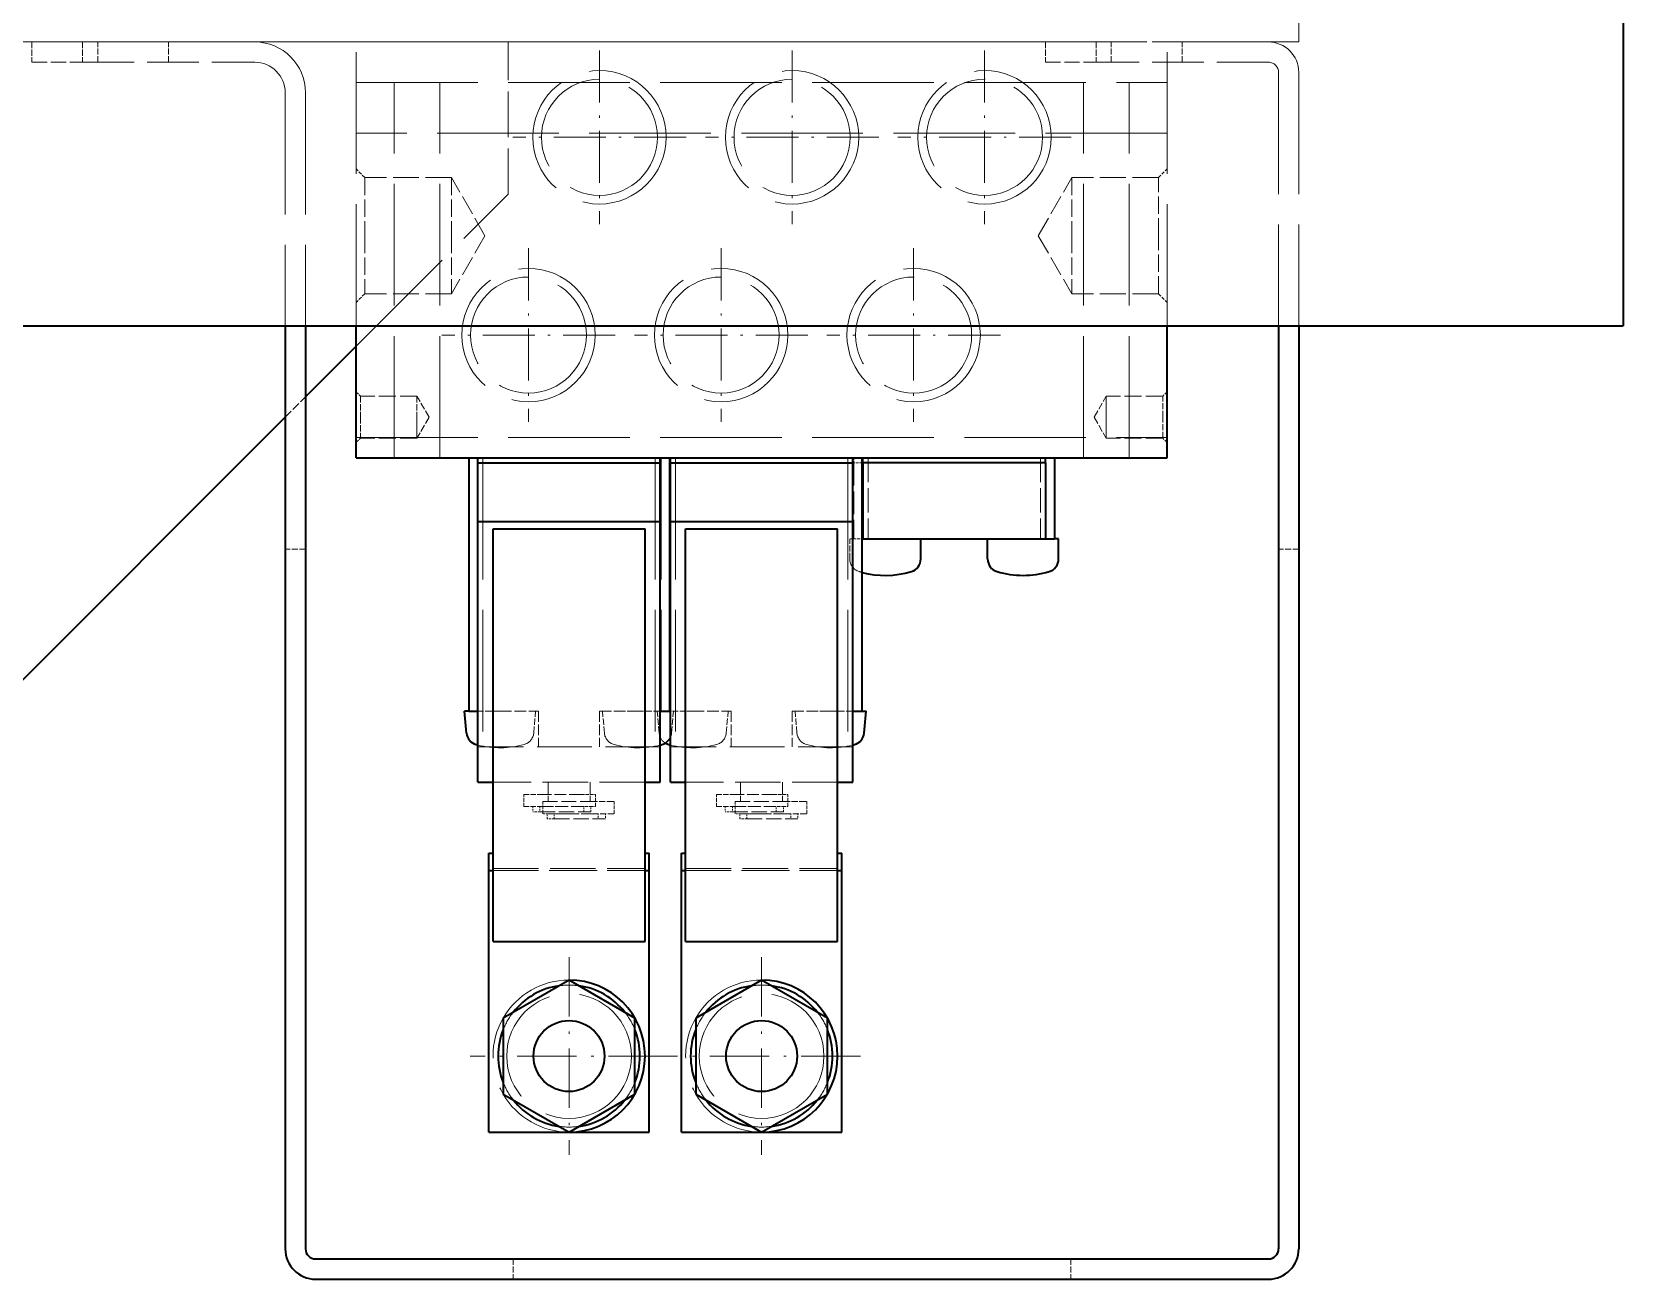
# Model space of a CAD drawing. Extents: x 0 to 18500, y -51 to 3802.
# Drawn here: x 3311.3 to 3468.3, y 2401.5 to 2524.5 of the extents above; entities that cross this region are included whole.
import ezdxf

# ---------------------------------------------------------------- set-up
doc = ezdxf.new("R2010")
doc.units = 0
doc.header["$MEASUREMENT"] = 0
for name, pattern in [('CENTER-HOKUTO', [23, 20, -1, 1, -1]), ('DASHDOT', [18.5, 12, -3, 0.5, -3]), ('DASHED', [15, 12, -3]), ('HIDDEN-HOKUTO', [3.8, 2.5, -1.3])]:
    doc.linetypes.add(name, pattern=pattern)
doc.layers.get('0').update_dxf_attribs({"linetype": 'CONTINUOUS'})
doc.layers.add('AM_7', color=2, linetype='CENTER-HOKUTO')
doc.layers.add('AM_HID', color=1, linetype='HIDDEN-HOKUTO')

msp = doc.modelspace()

# ---------------------------------------------------------------- linework, layer by layer
at = {"color": 7, "lineweight": 35}
for p, q in [((3468.3324, 3245.48984), (3468.33216, 2495.4899)), ((3198.33216, 2495.4899), (3468.33216, 2495.4899)), ((3336.3324, 2495.4899), (3336.33216, 2404.48996)), ((3338.3324, 2495.4899), (3338.33216, 2404.48996)), ((3434.3324, 2495.48984), (3434.33216, 2404.4899)), ((3436.3324, 2495.48984), (3436.33216, 2404.4899)), ((3253.33264, 2403.49014), (3336.33216, 2486.48965)), ((3343.3324, 2482.48996), (3423.3324, 2482.48996)), ((3354.4325, 2482.49002), (3354.4325, 2457.49002)), ((3374.23255, 2482.49002), (3374.23255, 2457.49002)), ((3393.23255, 2482.48996), (3393.23255, 2457.48996)), ((3355.3324, 2450.48996), (3355.3324, 2476.18997)), ((3373.3324, 2450.48996), (3373.3324, 2476.18997)), ((3374.3324, 2450.48996), (3374.3324, 2476.18997)), ((3392.3324, 2450.48996), (3392.3324, 2476.18997)), ((3356.83216, 2434.78995), (3356.83216, 2475.4899)), ((3371.83216, 2434.78995), (3371.83216, 2475.4899)), ((3375.83216, 2434.78995), (3375.83216, 2475.4899)), ((3390.83216, 2434.78995), (3390.83216, 2475.4899)), ((3356.43225, 2415.98996), (3356.43225, 2441.78995)), ((3372.2323, 2415.98996), (3372.2323, 2441.78995)), ((3375.43225, 2415.98996), (3375.43225, 2441.78995)), ((3391.2323, 2415.98996), (3391.2323, 2441.78995)), ((3339.33216, 2403.48996), (3433.33216, 2403.4899)), ((3339.33216, 2401.48996), (3433.33216, 2401.4899))]:
    msp.add_line(p, q, dxfattribs=at)
at = {"color": 7, "lineweight": 35, "ltscale": 0.324997}
for p, q in [((3343.3324, 2482.48996), (3343.3324, 2495.48984)), ((3423.3324, 2482.48996), (3423.3324, 2495.48984))]:
    msp.add_line(p, q, dxfattribs=at)
at = {"color": 7, "lineweight": 35, "ltscale": 0.176783}
msp.add_line((3338.33216, 2488.48965), (3343.3324, 2493.48978), dxfattribs=at)
at = {"color": 7, "lineweight": 35, "ltscale": 0.0125}
for p, q in [((3355.3324, 2481.98996), (3355.3324, 2482.48996)), ((3373.3324, 2481.98996), (3373.3324, 2482.48996)), ((3374.3324, 2481.98996), (3374.3324, 2482.48996)), ((3392.3324, 2481.98996), (3392.3324, 2482.48996)), ((3393.3324, 2481.98996), (3393.3324, 2482.48996)), ((3411.3324, 2481.98996), (3411.3324, 2482.48996))]:
    msp.add_line(p, q, dxfattribs=at)
at = {"color": 7, "lineweight": 35, "ltscale": 0.2}
msp.add_line((3412.23255, 2482.48996), (3412.23255, 2474.48996), dxfattribs=at)
at = {"color": 7, "lineweight": 35, "ltscale": 0.145}
for p, q in [((3355.3324, 2476.18997), (3355.3324, 2481.98996)), ((3373.3324, 2476.18997), (3373.3324, 2481.98996)), ((3374.3324, 2476.18997), (3374.3324, 2481.98996)), ((3392.3324, 2476.18997), (3392.3324, 2481.98996))]:
    msp.add_line(p, q, dxfattribs=at)
at = {"color": 7, "lineweight": 35, "ltscale": 0.45}
for p, q in [((3355.3324, 2481.98996), (3373.3324, 2481.98996)), ((3374.3324, 2481.98996), (3392.3324, 2481.98996)), ((3411.3324, 2481.98996), (3393.3324, 2481.98996)), ((3355.3324, 2476.18997), (3373.3324, 2476.18997)), ((3374.3324, 2476.18997), (3392.3324, 2476.18997)), ((3393.3324, 2474.48996), (3411.3324, 2474.48996))]:
    msp.add_line(p, q, dxfattribs=at)
at = {"color": 7, "lineweight": 35, "ltscale": 0.002502}
for p, q in [((3393.33264, 2481.99002), (3393.23255, 2481.99002)), ((3393.23255, 2474.49002), (3393.33264, 2474.49002))]:
    msp.add_line(p, q, dxfattribs=at)
at = {"color": 7, "lineweight": 35, "ltscale": 0.1875}
for p, q in [((3393.3324, 2481.98996), (3393.3324, 2474.48996)), ((3411.3324, 2481.98996), (3411.3324, 2474.48996)), ((3357.83704, 2427.2399), (3357.83704, 2419.7399)), ((3370.82752, 2419.7399), (3370.82752, 2427.2399)), ((3376.83704, 2427.2399), (3376.83704, 2419.7399)), ((3389.82752, 2419.7399), (3389.82752, 2427.2399))]:
    msp.add_line(p, q, dxfattribs=at)
at = {"color": 7, "lineweight": 35, "ltscale": 0.375}
for p, q in [((3356.83216, 2475.4899), (3371.83216, 2475.4899)), ((3375.83216, 2475.4899), (3390.83216, 2475.4899)), ((3356.83216, 2434.78995), (3371.83216, 2434.78995)), ((3375.83216, 2434.78995), (3390.83216, 2434.78995))]:
    msp.add_line(p, q, dxfattribs=at)
at = {"color": 7, "lineweight": 35, "ltscale": 0.049475}
for p, q in [((3399.0326, 2472.51102), (3399.0326, 2474.49002)), ((3405.63245, 2472.51096), (3405.63245, 2474.48996)), ((3412.63245, 2472.51096), (3412.63245, 2474.48996))]:
    msp.add_line(p, q, dxfattribs=at)
at = {"color": 7, "lineweight": 35, "ltscale": 0.022504}
for p, q in [((3411.3324, 2474.48996), (3412.23255, 2474.48996)), ((3354.4325, 2457.49002), (3355.33264, 2457.49002)), ((3373.3324, 2457.49002), (3374.23255, 2457.49002)), ((3392.3324, 2457.48996), (3393.23255, 2457.48996))]:
    msp.add_line(p, q, dxfattribs=at)
at = {"color": 7, "lineweight": 35, "ltscale": 0.009998}
for p, q in [((3412.63245, 2474.48996), (3412.23255, 2474.48996)), ((3354.4325, 2457.49002), (3354.0326, 2457.49002)), ((3393.23255, 2457.49002), (3393.63245, 2457.49002)), ((3371.8324, 2443.48996), (3372.2323, 2443.48996)), ((3390.8324, 2443.48996), (3391.2323, 2443.48996)), ((3356.43225, 2441.78995), (3356.83216, 2441.78995)), ((3375.43225, 2441.78995), (3375.83216, 2441.78995))]:
    msp.add_line(p, q, dxfattribs=at)
at = {"color": 7, "lineweight": 35, "ltscale": 0.053812}
msp.add_line((3354.2201, 2455.34573), (3354.0326, 2457.49002), dxfattribs=at)
at = {"color": 7, "lineweight": 35, "ltscale": 0.00249}
msp.add_line((3374.23255, 2457.49002), (3374.33216, 2457.49002), dxfattribs=at)
at = {"color": 7, "lineweight": 35, "ltscale": 0.053813}
msp.add_line((3393.44495, 2455.34567), (3393.63245, 2457.49002), dxfattribs=at)
at = {"color": 7, "lineweight": 35, "ltscale": 0.0375}
for p, q in [((3355.3324, 2450.48996), (3356.8324, 2450.48996)), ((3371.8324, 2450.48996), (3373.3324, 2450.48996)), ((3374.3324, 2450.48996), (3375.8324, 2450.48996)), ((3390.8324, 2450.48996), (3392.3324, 2450.48996))]:
    msp.add_line(p, q, dxfattribs=at)
at = {"color": 7, "lineweight": 35, "ltscale": 0.010004}
for p, q in [((3356.43225, 2443.48996), (3356.8324, 2443.48996)), ((3375.43225, 2443.48996), (3375.8324, 2443.48996)), ((3371.83216, 2441.78995), (3372.2323, 2441.78995)), ((3390.83216, 2441.78995), (3391.2323, 2441.78995))]:
    msp.add_line(p, q, dxfattribs=at)
at = {"color": 7, "lineweight": 35, "ltscale": 0.0425}
for p, q in [((3356.43225, 2441.78995), (3356.43225, 2443.48996)), ((3372.2323, 2441.78995), (3372.2323, 2443.48996)), ((3375.43225, 2441.78995), (3375.43225, 2443.48996)), ((3391.2323, 2441.78995), (3391.2323, 2443.48996))]:
    msp.add_line(p, q, dxfattribs=at)
at = {"color": 7, "lineweight": 35, "ltscale": 0.187498}
for p, q in [((3364.33216, 2430.9899), (3357.83704, 2427.2399)), ((3383.33216, 2430.9899), (3376.83704, 2427.2399)), ((3357.83704, 2419.7399), (3364.33216, 2415.9899)), ((3376.83704, 2419.7399), (3383.33216, 2415.9899))]:
    msp.add_line(p, q, dxfattribs=at)
at = {"color": 7, "lineweight": 35, "ltscale": 0.187504}
for p, q in [((3370.82752, 2427.2399), (3364.33216, 2430.9899)), ((3389.82752, 2427.2399), (3383.33216, 2430.9899)), ((3364.33216, 2415.9899), (3370.82752, 2419.7399)), ((3383.33216, 2415.9899), (3389.82752, 2419.7399))]:
    msp.add_line(p, q, dxfattribs=at)
at = {"color": 7, "lineweight": 35, "ltscale": 0.197034}
for p, q in [((3356.43225, 2415.98996), (3364.3136, 2415.98996)), ((3364.35096, 2415.98996), (3372.2323, 2415.98996)), ((3375.43225, 2415.98996), (3383.3136, 2415.98996)), ((3383.35096, 2415.98996), (3391.2323, 2415.98996))]:
    msp.add_line(p, q, dxfattribs=at)
at = {"color": 7, "lineweight": 35}
for centre in [(3364.33216, 2423.4899), (3383.33216, 2423.4899)]:
    msp.add_circle(centre, 3.5, dxfattribs=at)
for centre, radius, start, end in [((3395.5326, 2479.89005), 9, 255.192523, 286.6015373), ((3397.73255, 2472.51102), 1.3, 286.6015373, 359.9999905), ((3406.9325, 2472.51096), 1.3, 179.9999913, 253.3984372), ((3409.13245, 2479.88998), 9, 253.3984372, 286.6015373), ((3411.3324, 2472.51096), 1.3, 286.6015373, 359.9999905), ((3355.51526, 2455.45901), 1.3, 184.999994, 254.8116717), ((3357.5326, 2462.89005), 9, 254.8116717, 255.8495872), ((3371.13245, 2462.88998), 9, 284.1484953, 285.1883028), ((3373.14978, 2455.45895), 1.3, 285.1883028, 335.4610035), ((3374.51526, 2455.45901), 1.3, 238.3233765, 254.8116717), ((3376.5326, 2462.89005), 9, 254.8116717, 255.8495872), ((3390.13245, 2462.88998), 9, 284.1484953, 285.1883028), ((3392.14978, 2455.45895), 1.3, 285.1883028, 354.9999903), ((3364.33216, 2423.4899), 7, 98.1073756, 141.8926038), ((3364.33216, 2423.4899), 7.5, 269.9999907, 89.9999888), ((3364.33216, 2423.4899), 7, 38.1069334, 81.8930461), ((3383.33216, 2423.4899), 7, 98.1073756, 141.8926038), ((3383.33216, 2423.4899), 7.5, 269.9999907, 89.9999888), ((3383.33216, 2423.4899), 7, 38.1069436, 81.8930802), ((3364.33216, 2423.4899), 7, 158.107828, 201.8921583), ((3364.33216, 2423.4899), 7, 338.1069385, 21.893041), ((3383.33216, 2423.4899), 7, 158.107828, 201.8921583), ((3383.33216, 2423.4899), 7, 338.1069061, 21.8930393), ((3364.33216, 2423.4899), 7, 218.1078334, 261.8921531), ((3364.33216, 2423.4899), 7, 278.1073842, 321.8925954), ((3383.33216, 2423.4899), 7, 218.1078334, 261.8921531), ((3383.33216, 2423.4899), 7, 278.1073432, 321.8925578), ((3339.33216, 2404.48996), 3, 179.9999913, 269.9999907), ((3339.33216, 2404.48996), 1, 179.9999913, 269.9999907), ((3433.33216, 2404.4899), 1, 269.9999907, 359.9999905), ((3433.33216, 2404.4899), 3, 269.9999907, 359.9999905)]:
    msp.add_arc(centre, radius, start, end, dxfattribs=at)
at = {"layer": 'AM_7', "color": 2, "linetype": 'DASHDOT', "lineweight": 13, "ltscale": 0.427603}
for p, q in [((3367.33264, 2522.64212), (3367.33264, 2505.53799)), ((3386.33264, 2522.64212), (3386.33264, 2505.53799)), ((3405.33264, 2522.64212), (3405.33264, 2505.53799)), ((3360.33264, 2503.14212), (3360.33264, 2486.03799)), ((3379.33264, 2503.14212), (3379.33264, 2486.03799)), ((3398.33264, 2503.14212), (3398.33264, 2486.03799))]:
    msp.add_line(p, q, dxfattribs=at)
at = {"layer": 'AM_7', "color": 2, "linetype": 'DASHDOT', "lineweight": 13, "ltscale": 0.4276}
for p, q in [((3375.88465, 2514.09006), (3358.78064, 2514.09006)), ((3394.88465, 2514.09006), (3377.78064, 2514.09006)), ((3413.88465, 2514.09006), (3396.78064, 2514.09006)), ((3368.88465, 2494.59006), (3351.78064, 2494.59006)), ((3387.88465, 2494.59006), (3370.78064, 2494.59006)), ((3406.88465, 2494.59006), (3389.78064, 2494.59006))]:
    msp.add_line(p, q, dxfattribs=at)
at = {"layer": 'AM_7', "color": 2, "linetype": 'DASHDOT', "lineweight": 13, "ltscale": 0.4875}
for p, q in [((3364.33216, 2433.2399), (3364.33216, 2413.7399)), ((3383.33216, 2433.2399), (3383.33216, 2413.7399)), ((3374.08216, 2423.4899), (3354.58216, 2423.4899)), ((3393.08216, 2423.4899), (3373.58216, 2423.4899))]:
    msp.add_line(p, q, dxfattribs=at)
at = {"layer": 'AM_HID', "color": 1, "linetype": 'DASHED', "lineweight": 13, "ltscale": 0.3}
msp.add_line((3436.3324, 2523.4899), (3436.3324, 2535.4899), dxfattribs=at)
at = {"layer": 'AM_HID', "color": 1, "linetype": 'DASHED', "lineweight": 13}
for p, q in [((3436.3324, 2523.4899), (3238.3324, 2523.48996)), ((3343.3324, 2495.48984), (3343.3324, 2523.48996)), ((3343.3324, 2523.48996), (3411.3324, 2523.48996)), ((3423.3324, 2495.48984), (3423.3324, 2523.48996)), ((3434.3324, 2520.4899), (3434.3324, 2495.48984)), ((3436.3324, 2520.4899), (3436.3324, 2495.48984)), ((3336.3324, 2518.48996), (3336.3324, 2495.4899)), ((3338.3324, 2518.48996), (3338.3324, 2495.4899)), ((3343.33264, 2519.49002), (3423.33264, 2519.49002)), ((3347.08264, 2482.49002), (3347.08264, 2519.49002)), ((3351.58264, 2482.49002), (3351.58264, 2519.49002)), ((3415.08264, 2482.49002), (3415.08264, 2519.49002)), ((3419.58264, 2482.49002), (3419.58264, 2519.49002)), ((3423.3324, 2514.48996), (3343.3324, 2514.49002)), ((3347.0824, 2482.49002), (3347.0824, 2514.49002)), ((3351.5824, 2482.49002), (3351.5824, 2514.49002)), ((3415.0824, 2482.49002), (3415.0824, 2514.49002)), ((3419.5824, 2482.49002), (3419.5824, 2514.49002)), ((3343.3324, 2493.48978), (3358.33264, 2508.49008)), ((3343.33264, 2484.49008), (3423.33264, 2484.49002)), ((3355.8324, 2482.49002), (3355.8324, 2453.99002)), ((3372.83264, 2482.49002), (3372.83264, 2453.99002)), ((3373.4325, 2482.49002), (3373.4325, 2457.49002)), ((3374.8324, 2482.49002), (3374.8324, 2453.99002)), ((3391.83264, 2482.49002), (3391.83264, 2453.99002))]:
    msp.add_line(p, q, dxfattribs=at)
at = {"layer": 'AM_HID', "color": 1, "linetype": 'DASHED', "lineweight": 13, "ltscale": 0.125}
for p, q in [((3316.3324, 2523.48996), (3311.3324, 2523.48996)), ((3416.3324, 2523.4899), (3411.3324, 2523.48996)), ((3311.3324, 2521.48996), (3316.3324, 2521.48996)), ((3411.3324, 2521.48996), (3416.3324, 2521.4899))]:
    msp.add_line(p, q, dxfattribs=at)
at = {"layer": 'AM_HID', "color": 1, "linetype": 'DASHED', "lineweight": 13, "ltscale": 0.05}
for p, q in [((3311.3324, 2523.48996), (3311.3324, 2521.48996)), ((3316.3324, 2523.48996), (3316.3324, 2521.48996)), ((3316.3324, 2523.48996), (3316.3324, 2521.48996)), ((3316.33264, 2523.49014), (3316.33264, 2521.49014)), ((3316.33289, 2523.49014), (3316.33289, 2521.49014)), ((3317.8324, 2521.48996), (3317.8324, 2523.48996)), ((3317.83264, 2521.49014), (3317.83264, 2523.49014)), ((3324.8324, 2521.48996), (3324.8324, 2523.48996)), ((3324.83264, 2521.49014), (3324.83264, 2523.49014)), ((3411.3324, 2523.48996), (3411.3324, 2521.48996)), ((3416.3324, 2523.48996), (3416.3324, 2521.48996)), ((3416.3324, 2523.4899), (3416.3324, 2521.4899)), ((3416.33264, 2523.49014), (3416.33264, 2521.49014)), ((3416.33264, 2523.49014), (3416.33264, 2521.49014)), ((3417.8324, 2521.48996), (3417.8324, 2523.48996)), ((3417.83264, 2521.49014), (3417.83264, 2523.49014)), ((3424.8324, 2521.48996), (3424.8324, 2523.48996)), ((3424.83264, 2521.49014), (3424.83264, 2523.49014)), ((3338.3324, 2473.48996), (3336.3324, 2473.48996)), ((3436.3324, 2473.48996), (3434.3324, 2473.48996)), ((3358.8324, 2403.49002), (3358.8324, 2401.49002)), ((3358.83264, 2403.49008), (3358.83264, 2401.49008)), ((3413.8324, 2403.48996), (3413.8324, 2401.48996)), ((3413.83264, 2403.49008), (3413.83264, 2401.49008))]:
    msp.add_line(p, q, dxfattribs=at)
at = {"layer": 'AM_HID', "color": 1, "linetype": 'DASHED', "lineweight": 13, "ltscale": 0.425}
for p, q in [((3316.3324, 2523.48996), (3333.3324, 2523.48996)), ((3433.3324, 2523.4899), (3416.3324, 2523.4899)), ((3316.3324, 2521.48996), (3333.3324, 2521.48996)), ((3433.3324, 2521.4899), (3416.3324, 2521.4899))]:
    msp.add_line(p, q, dxfattribs=at)
at = {"layer": 'AM_HID', "color": 1, "linetype": 'DASHED', "lineweight": 13, "ltscale": 0.25}
msp.add_line((3343.3324, 2523.49008), (3333.3324, 2523.49008), dxfattribs=at)
at = {"layer": 'AM_HID', "color": 1, "linetype": 'DASHED', "lineweight": 13, "ltscale": 0.375}
for p, q in [((3358.33264, 2508.49008), (3358.33264, 2523.49008)), ((3371.8324, 2450.48996), (3356.8324, 2450.48996)), ((3390.8324, 2450.48996), (3375.8324, 2450.48996)), ((3356.83216, 2441.78995), (3371.83216, 2441.78995)), ((3356.8324, 2441.98996), (3371.8324, 2441.98996)), ((3356.8324, 2441.78995), (3371.8324, 2441.78995)), ((3356.83264, 2441.99014), (3371.83264, 2441.99014)), ((3375.83216, 2441.78995), (3390.83216, 2441.78995)), ((3375.8324, 2441.98996), (3390.8324, 2441.98996)), ((3375.8324, 2441.78995), (3390.8324, 2441.78995)), ((3375.83264, 2441.99014), (3390.83264, 2441.99014))]:
    msp.add_line(p, q, dxfattribs=at)
at = {"layer": 'AM_HID', "color": 1, "linetype": 'DASHED', "lineweight": 13, "ltscale": 0.030267}
msp.add_line((3344.1886, 2510.11252), (3343.3324, 2510.96848), dxfattribs=at)
at = {"layer": 'AM_HID', "color": 1, "linetype": 'DASHED', "lineweight": 13, "ltscale": 0.030263}
for p, q in [((3344.1886, 2510.11258), (3343.33264, 2510.96854)), ((3344.1886, 2498.66751), (3343.33264, 2497.81155)), ((3422.47669, 2498.66751), (3423.33264, 2497.81155))]:
    msp.add_line(p, q, dxfattribs=at)
at = {"layer": 'AM_HID', "color": 1, "linetype": 'DASHED', "lineweight": 13, "ltscale": 0.030264}
for p, q in [((3344.1886, 2510.11252), (3343.33264, 2510.96854)), ((3422.47644, 2510.11246), (3423.3324, 2510.96848)), ((3422.47669, 2510.11252), (3423.33264, 2510.96854)), ((3344.1886, 2498.66757), (3343.33264, 2497.81155)), ((3422.47644, 2498.66751), (3423.3324, 2497.81149))]:
    msp.add_line(p, q, dxfattribs=at)
at = {"layer": 'AM_HID', "color": 1, "linetype": 'DASHED', "lineweight": 13, "ltscale": 0.030268}
for p, q in [((3422.47644, 2510.11252), (3423.33264, 2510.96854)), ((3344.1886, 2498.66751), (3343.3324, 2497.81149)), ((3422.47644, 2498.66751), (3423.33264, 2497.81149))]:
    msp.add_line(p, q, dxfattribs=at)
at = {"layer": 'AM_HID', "color": 1, "linetype": 'DASHED', "lineweight": 13, "ltscale": 0.143063}
for p, q in [((3344.1886, 2510.11258), (3344.1886, 2504.39005)), ((3344.1886, 2510.11252), (3344.1886, 2504.38998)), ((3352.73255, 2510.11258), (3352.73255, 2504.39005)), ((3352.73255, 2510.11252), (3352.73255, 2504.38998)), ((3413.9325, 2510.11252), (3413.9325, 2504.38998)), ((3413.9325, 2510.11252), (3413.9325, 2504.38998)), ((3422.47644, 2504.38998), (3422.47644, 2510.11252)), ((3344.1886, 2504.39005), (3344.1886, 2498.66751)), ((3352.73255, 2504.39005), (3352.73255, 2498.66751)), ((3413.9325, 2504.39005), (3413.9325, 2498.66751)), ((3413.9325, 2504.39005), (3413.9325, 2498.66751)), ((3422.47644, 2498.66751), (3422.47644, 2504.39005)), ((3422.47669, 2498.66751), (3422.47669, 2504.39005))]:
    msp.add_line(p, q, dxfattribs=at)
at = {"layer": 'AM_HID', "color": 1, "linetype": 'DASHED', "lineweight": 13, "ltscale": 0.213599}
for p, q in [((3352.73255, 2510.11258), (3344.1886, 2510.11258)), ((3352.73255, 2510.11252), (3344.1886, 2510.11252)), ((3352.73255, 2510.11252), (3344.1886, 2510.11252)), ((3422.47644, 2510.11246), (3413.9325, 2510.11252)), ((3422.47644, 2510.11252), (3413.9325, 2510.11252)), ((3352.73255, 2498.66757), (3344.1886, 2498.66757)), ((3352.73255, 2498.66751), (3344.1886, 2498.66751)), ((3352.73255, 2498.66751), (3344.1886, 2498.66751)), ((3422.47644, 2498.66751), (3413.9325, 2498.66751)), ((3422.47644, 2498.66751), (3413.9325, 2498.66751))]:
    msp.add_line(p, q, dxfattribs=at)
at = {"layer": 'AM_HID', "color": 1, "linetype": 'DASHED', "lineweight": 13, "ltscale": 0.143062}
for p, q in [((3344.1886, 2510.11252), (3344.1886, 2504.39005)), ((3352.73255, 2510.11252), (3352.73255, 2504.39005)), ((3413.9325, 2510.11252), (3413.9325, 2504.39005)), ((3422.47644, 2504.38998), (3422.47644, 2510.11246)), ((3422.47669, 2504.39005), (3422.47669, 2510.11252)), ((3344.1886, 2504.39005), (3344.1886, 2498.66757)), ((3344.1886, 2504.38998), (3344.1886, 2498.66751)), ((3352.73255, 2504.39005), (3352.73255, 2498.66757)), ((3352.73255, 2504.38998), (3352.73255, 2498.66751)), ((3413.9325, 2504.38998), (3413.9325, 2498.66751)), ((3422.47644, 2498.66751), (3422.47644, 2504.38998))]:
    msp.add_line(p, q, dxfattribs=at)
at = {"layer": 'AM_HID', "color": 1, "linetype": 'DASHED', "lineweight": 13, "ltscale": 0.165196}
for p, q in [((3356.0365, 2504.39005), (3352.73255, 2510.11258)), ((3410.62854, 2504.38998), (3413.9325, 2510.11252)), ((3410.62854, 2504.39005), (3413.9325, 2498.66751)), ((3410.62854, 2504.39005), (3413.9325, 2498.66751))]:
    msp.add_line(p, q, dxfattribs=at)
at = {"layer": 'AM_HID', "color": 1, "linetype": 'DASHED', "lineweight": 13, "ltscale": 0.165193}
for p, q in [((3356.03626, 2504.38998), (3352.73255, 2510.11252)), ((3356.03626, 2504.39005), (3352.73255, 2498.66751))]:
    msp.add_line(p, q, dxfattribs=at)
at = {"layer": 'AM_HID', "color": 1, "linetype": 'DASHED', "lineweight": 13, "ltscale": 0.165192}
for p, q in [((3356.03626, 2504.39005), (3352.73255, 2510.11252)), ((3356.03626, 2504.38998), (3352.73255, 2498.66751))]:
    msp.add_line(p, q, dxfattribs=at)
at = {"layer": 'AM_HID', "color": 1, "linetype": 'DASHED', "lineweight": 13, "ltscale": 0.165195}
for p, q in [((3410.62854, 2504.39005), (3413.9325, 2510.11252)), ((3410.62854, 2504.39005), (3413.9325, 2510.11252)), ((3356.0365, 2504.39005), (3352.73255, 2498.66757)), ((3410.62854, 2504.38998), (3413.9325, 2498.66751))]:
    msp.add_line(p, q, dxfattribs=at)
at = {"layer": 'AM_HID', "color": 1, "linetype": 'DASHED', "lineweight": 13, "ltscale": 0.213605}
for p, q in [((3422.47669, 2510.11252), (3413.9325, 2510.11252)), ((3422.47669, 2498.66751), (3413.9325, 2498.66751))]:
    msp.add_line(p, q, dxfattribs=at)
at = {"layer": 'AM_HID', "color": 1, "linetype": 'DASHED', "lineweight": 13, "ltscale": 0.070711}
msp.add_line((3336.33216, 2486.48965), (3338.33216, 2488.48965), dxfattribs=at)
at = {"layer": 'AM_HID', "color": 1, "linetype": 'DASHED', "lineweight": 13, "ltscale": 0.015312}
for p, q in [((3343.76551, 2488.55698), (3343.3324, 2488.99002)), ((3422.89954, 2484.42307), (3423.33264, 2483.99002))]:
    msp.add_line(p, q, dxfattribs=at)
at = {"layer": 'AM_HID', "color": 1, "linetype": 'DASHED', "lineweight": 13, "ltscale": 0.015307}
for p, q in [((3343.76551, 2488.55704), (3343.33264, 2488.99008)), ((3422.89954, 2484.423), (3423.3324, 2483.98996))]:
    msp.add_line(p, q, dxfattribs=at)
at = {"layer": 'AM_HID', "color": 1, "linetype": 'DASHED', "lineweight": 13, "ltscale": 0.051674}
for p, q in [((3343.76551, 2488.55704), (3343.76551, 2486.49008)), ((3343.76551, 2488.55698), (3343.76551, 2486.49002)), ((3349.3324, 2488.55698), (3349.3324, 2486.49002)), ((3349.33264, 2488.55704), (3349.33264, 2486.49008)), ((3417.3324, 2486.48996), (3417.3324, 2484.423)), ((3422.89954, 2484.42307), (3422.89954, 2486.49002)), ((3422.89954, 2484.423), (3422.89954, 2486.48996))]:
    msp.add_line(p, q, dxfattribs=at)
at = {"layer": 'AM_HID', "color": 1, "linetype": 'DASHED', "lineweight": 13, "ltscale": 0.139178}
for p, q in [((3349.33264, 2488.55704), (3343.76551, 2488.55704)), ((3422.89954, 2488.55698), (3417.3324, 2488.55698)), ((3349.33264, 2484.42307), (3343.76551, 2484.42307)), ((3422.89954, 2484.423), (3417.3324, 2484.423))]:
    msp.add_line(p, q, dxfattribs=at)
at = {"layer": 'AM_HID', "color": 1, "linetype": 'DASHED', "lineweight": 13, "ltscale": 0.139172}
for p, q in [((3349.3324, 2488.55698), (3343.76551, 2488.55698)), ((3422.89954, 2488.55704), (3417.33264, 2488.55704)), ((3349.3324, 2484.423), (3343.76551, 2484.423)), ((3422.89954, 2484.42307), (3417.33264, 2484.42307))]:
    msp.add_line(p, q, dxfattribs=at)
at = {"layer": 'AM_HID', "color": 1, "linetype": 'DASHED', "lineweight": 13, "ltscale": 0.059668}
for p, q in [((3350.52576, 2486.49002), (3349.3324, 2488.55698)), ((3350.526, 2486.49008), (3349.33264, 2488.55704)), ((3416.13904, 2486.48996), (3417.3324, 2484.423)), ((3416.13929, 2486.49002), (3417.33264, 2484.42307))]:
    msp.add_line(p, q, dxfattribs=at)
at = {"layer": 'AM_HID', "color": 1, "linetype": 'DASHED', "lineweight": 13, "ltscale": 0.059669}
for p, q in [((3416.13904, 2486.48996), (3417.3324, 2488.55698)), ((3416.13929, 2486.49002), (3417.33264, 2488.55704)), ((3350.52576, 2486.49002), (3349.3324, 2484.423)), ((3350.526, 2486.49008), (3349.33264, 2484.42307))]:
    msp.add_line(p, q, dxfattribs=at)
at = {"layer": 'AM_HID', "color": 1, "linetype": 'DASHED', "lineweight": 13, "ltscale": 0.051675}
for p, q in [((3417.33264, 2488.55704), (3417.33264, 2486.49002)), ((3422.89954, 2486.49002), (3422.89954, 2488.55704)), ((3422.89954, 2486.48996), (3422.89954, 2488.55698)), ((3343.76551, 2486.49008), (3343.76551, 2484.42307)), ((3343.76551, 2486.49002), (3343.76551, 2484.423)), ((3349.3324, 2486.49002), (3349.3324, 2484.423))]:
    msp.add_line(p, q, dxfattribs=at)
at = {"layer": 'AM_HID', "color": 1, "linetype": 'DASHED', "lineweight": 13, "ltscale": 0.01531}
for p, q in [((3422.89954, 2488.55704), (3423.33264, 2488.99002)), ((3343.76551, 2484.423), (3343.3324, 2483.99002))]:
    msp.add_line(p, q, dxfattribs=at)
at = {"layer": 'AM_HID', "color": 1, "linetype": 'DASHED', "lineweight": 13, "ltscale": 0.015306}
for p, q in [((3422.89954, 2488.55698), (3423.3324, 2488.98996)), ((3343.76551, 2484.42307), (3343.33264, 2483.99008))]:
    msp.add_line(p, q, dxfattribs=at)
at = {"layer": 'AM_HID', "color": 1, "linetype": 'DASHED', "lineweight": 13, "ltscale": 0.022504}
for p, q in [((3355.33264, 2482.49002), (3354.4325, 2482.49002)), ((3374.23255, 2482.49002), (3373.3324, 2482.49002)), ((3374.33264, 2482.49002), (3373.4325, 2482.49002)), ((3393.23255, 2482.48996), (3392.3324, 2482.48996)), ((3393.33264, 2482.49002), (3392.4325, 2482.49002)), ((3412.23255, 2482.48996), (3411.3324, 2482.48996))]:
    msp.add_line(p, q, dxfattribs=at)
at = {"layer": 'AM_HID', "color": 1, "linetype": 'DASHED', "lineweight": 13, "ltscale": 0.45}
for p, q in [((3373.3324, 2482.48996), (3355.3324, 2482.48996)), ((3392.3324, 2482.48996), (3374.3324, 2482.48996)), ((3411.3324, 2482.48996), (3393.3324, 2482.48996)), ((3355.33264, 2476.19009), (3373.33264, 2476.19009)), ((3374.33264, 2476.19009), (3392.33264, 2476.19009)), ((3373.3324, 2453.98996), (3355.3324, 2453.98996)), ((3392.3324, 2453.98996), (3374.3324, 2453.98996))]:
    msp.add_line(p, q, dxfattribs=at)
at = {"layer": 'AM_HID', "color": 1, "linetype": 'DASHED', "lineweight": 13, "ltscale": 0.0125}
for p, q in [((3392.4325, 2481.99002), (3392.4325, 2482.49002)), ((3360.74573, 2448.09006), (3360.74573, 2447.59006)), ((3361.45276, 2448.09006), (3361.45276, 2447.59006)), ((3365.78333, 2447.59012), (3365.78333, 2448.09012)), ((3366.49036, 2447.59006), (3366.49036, 2448.09006)), ((3379.74573, 2448.09006), (3379.74573, 2447.59006)), ((3380.45276, 2448.09006), (3380.45276, 2447.59006)), ((3384.78333, 2447.59006), (3384.78333, 2448.09006)), ((3385.49036, 2447.59006), (3385.49036, 2448.09006)), ((3362.17469, 2446.88998), (3362.17469, 2447.38998)), ((3362.88172, 2446.88998), (3362.88172, 2447.38998)), ((3367.21228, 2447.38998), (3367.21228, 2446.88998)), ((3367.91931, 2447.38998), (3367.91931, 2446.88998)), ((3381.17469, 2446.88998), (3381.17469, 2447.38998)), ((3381.88172, 2446.88998), (3381.88172, 2447.38998)), ((3386.21228, 2447.38998), (3386.21228, 2446.88998)), ((3386.91931, 2447.38998), (3386.91931, 2446.88998))]:
    msp.add_line(p, q, dxfattribs=at)
at = {"layer": 'AM_HID', "color": 1, "linetype": 'DASHED', "lineweight": 13, "ltscale": 0.2}
for p, q in [((3393.8324, 2482.48996), (3393.8324, 2474.48996)), ((3410.83264, 2482.49002), (3410.83264, 2474.49002))]:
    msp.add_line(p, q, dxfattribs=at)
at = {"layer": 'AM_HID', "color": 1, "linetype": 'DASHED', "lineweight": 13, "ltscale": 0.1875}
msp.add_line((3392.4325, 2481.99002), (3392.4325, 2474.49002), dxfattribs=at)
at = {"layer": 'AM_HID', "color": 1, "linetype": 'DASHED', "lineweight": 13, "ltscale": 0.020001}
for p, q in [((3393.23255, 2481.99002), (3392.4325, 2481.99002)), ((3392.4325, 2474.49002), (3393.23255, 2474.49002))]:
    msp.add_line(p, q, dxfattribs=at)
at = {"layer": 'AM_HID', "color": 1, "linetype": 'DASHED', "lineweight": 13, "ltscale": 0.049475}
msp.add_line((3392.0326, 2472.51102), (3392.0326, 2474.49002), dxfattribs=at)
at = {"layer": 'AM_HID', "color": 1, "linetype": 'DASHED', "lineweight": 13, "ltscale": 0.009998}
for p, q in [((3392.4325, 2474.49002), (3392.0326, 2474.49002)), ((3356.43274, 2441.79013), (3356.83264, 2441.79013)), ((3371.8324, 2441.78995), (3372.2323, 2441.78995)), ((3371.83264, 2441.79013), (3372.23255, 2441.79013)), ((3375.43274, 2441.79013), (3375.83264, 2441.79013)), ((3390.8324, 2441.78995), (3391.2323, 2441.78995)), ((3390.83264, 2441.79007), (3391.23255, 2441.79007))]:
    msp.add_line(p, q, dxfattribs=at)
at = {"layer": 'AM_HID', "color": 1, "linetype": 'DASHED', "lineweight": 13, "ltscale": 0.054999}
for p, q in [((3357.5326, 2457.49002), (3355.33264, 2457.49002)), ((3373.3324, 2457.49002), (3371.13245, 2457.49002)), ((3392.3324, 2457.48996), (3390.13245, 2457.48996))]:
    msp.add_line(p, q, dxfattribs=at)
at = {"layer": 'AM_HID', "color": 1, "linetype": 'DASHED', "lineweight": 13, "ltscale": 0.095001}
for p, q in [((3357.5326, 2457.49002), (3361.33264, 2457.49002)), ((3367.3324, 2457.49002), (3371.13245, 2457.49002)), ((3376.5326, 2457.49002), (3380.33264, 2457.49002)), ((3386.3324, 2457.49002), (3390.13245, 2457.49002))]:
    msp.add_line(p, q, dxfattribs=at)
at = {"layer": 'AM_HID', "color": 1, "linetype": 'DASHED', "lineweight": 13, "ltscale": 0.053812}
for p, q in [((3360.84485, 2455.34573), (3361.0326, 2457.49002)), ((3373.2201, 2455.34573), (3373.0326, 2457.49002)), ((3379.84485, 2455.34573), (3380.0326, 2457.49002))]:
    msp.add_line(p, q, dxfattribs=at)
at = {"layer": 'AM_HID', "color": 1, "linetype": 'DASHED', "lineweight": 13, "ltscale": 0.0875}
for p, q in [((3361.33264, 2457.49002), (3361.33264, 2453.99002)), ((3367.3324, 2457.49002), (3367.3324, 2453.99002)), ((3371.13245, 2457.49002), (3367.63245, 2457.49002)), ((3380.33264, 2457.49002), (3380.33264, 2453.99002)), ((3386.3324, 2457.49002), (3386.3324, 2453.99002)), ((3390.13245, 2457.49002), (3386.63245, 2457.49002))]:
    msp.add_line(p, q, dxfattribs=at)
at = {"layer": 'AM_HID', "color": 1, "linetype": 'DASHED', "lineweight": 13, "ltscale": 0.053813}
for p, q in [((3367.81995, 2455.34567), (3367.63245, 2457.49002)), ((3374.44495, 2455.34567), (3374.63245, 2457.49002)), ((3386.81995, 2455.34567), (3386.63245, 2457.49002))]:
    msp.add_line(p, q, dxfattribs=at)
at = {"layer": 'AM_HID', "color": 1, "linetype": 'DASHED', "lineweight": 13, "ltscale": 0.007507}
msp.add_line((3374.33216, 2457.49002), (3374.63245, 2457.49002), dxfattribs=at)
at = {"layer": 'AM_HID', "color": 1, "linetype": 'DASHED', "lineweight": 13, "ltscale": 0.047504}
msp.add_line((3376.5326, 2457.49002), (3374.63245, 2457.49002), dxfattribs=at)
at = {"layer": 'AM_HID', "color": 1, "linetype": 'DASHED', "lineweight": 13, "ltscale": 0.04375}
for p, q in [((3359.88001, 2449.29007), (3361.63001, 2449.29007)), ((3378.88001, 2449.29007), (3380.63001, 2449.29007)), ((3359.88001, 2448.09006), (3361.63001, 2448.09006)), ((3378.88001, 2448.09006), (3380.63001, 2448.09006))]:
    msp.add_line(p, q, dxfattribs=at)
at = {"layer": 'AM_HID', "color": 1, "linetype": 'DASHED', "lineweight": 13, "ltscale": 0.03}
for p, q in [((3359.88001, 2448.09006), (3359.88001, 2449.29007)), ((3362.25769, 2449.29007), (3362.25769, 2450.49008)), ((3366.4076, 2449.29007), (3366.4076, 2450.49008)), ((3366.93274, 2448.09006), (3366.93274, 2449.29007)), ((3378.88001, 2448.09006), (3378.88001, 2449.29007)), ((3381.25769, 2449.29007), (3381.25769, 2450.49008)), ((3385.4076, 2449.29007), (3385.4076, 2450.49008)), ((3385.93274, 2448.09006), (3385.93274, 2449.29007)), ((3361.73255, 2447.38998), (3361.73255, 2448.59)), ((3368.78504, 2447.38998), (3368.78504, 2448.59)), ((3380.73255, 2447.38998), (3380.73255, 2448.59)), ((3387.78504, 2447.38998), (3387.78504, 2448.59))]:
    msp.add_line(p, q, dxfattribs=at)
at = {"layer": 'AM_HID', "color": 1, "linetype": 'DASHED', "lineweight": 13, "ltscale": 0.097357}
for p, q in [((3365.52429, 2449.29007), (3361.63001, 2449.29007)), ((3384.52429, 2449.29007), (3380.63001, 2449.29007)), ((3361.63001, 2448.09006), (3365.52429, 2448.09006)), ((3380.63001, 2448.09006), (3384.52429, 2448.09006))]:
    msp.add_line(p, q, dxfattribs=at)
at = {"layer": 'AM_HID', "color": 1, "linetype": 'DASHED', "lineweight": 13, "ltscale": 0.047499}
for p, q in [((3362.25745, 2448.59), (3362.25745, 2450.48996)), ((3366.40735, 2448.59), (3366.40735, 2450.48996)), ((3381.25745, 2448.59), (3381.25745, 2450.48996)), ((3385.40735, 2448.59), (3385.40735, 2450.48996))]:
    msp.add_line(p, q, dxfattribs=at)
at = {"layer": 'AM_HID', "color": 1, "linetype": 'DASHED', "lineweight": 13, "ltscale": 0.027979}
for p, q in [((3365.52429, 2449.29007), (3366.64344, 2449.29007)), ((3384.52429, 2449.29007), (3385.64344, 2449.29007)), ((3366.64344, 2448.09006), (3365.52429, 2448.09006)), ((3385.64344, 2448.09006), (3384.52429, 2448.09006))]:
    msp.add_line(p, q, dxfattribs=at)
at = {"layer": 'AM_HID', "color": 1, "linetype": 'DASHED', "lineweight": 13, "ltscale": 0.007233}
for p, q in [((3366.64344, 2449.29007), (3366.93274, 2449.29007)), ((3385.64344, 2449.29007), (3385.93274, 2449.29007)), ((3366.93274, 2448.09006), (3366.64344, 2448.09006)), ((3385.93274, 2448.09006), (3385.64344, 2448.09006))]:
    msp.add_line(p, q, dxfattribs=at)
at = {"layer": 'AM_HID', "color": 1, "linetype": 'DASHED', "lineweight": 13, "ltscale": 0.103833}
for p, q in [((3365.78333, 2448.09012), (3361.63001, 2448.09006)), ((3384.78333, 2448.09006), (3380.63001, 2448.09006))]:
    msp.add_line(p, q, dxfattribs=at)
at = {"layer": 'AM_HID', "color": 1, "linetype": 'DASHED', "lineweight": 13, "ltscale": 0.122766}
for p, q in [((3361.73255, 2448.59), (3366.64319, 2448.59)), ((3380.73255, 2448.59), (3385.64319, 2448.59))]:
    msp.add_line(p, q, dxfattribs=at)
at = {"layer": 'AM_HID', "color": 1, "linetype": 'DASHED', "lineweight": 13, "ltscale": 0.050208}
for p, q in [((3368.65149, 2448.59), (3366.64319, 2448.59)), ((3387.65149, 2448.59), (3385.64319, 2448.59)), ((3366.64319, 2447.38998), (3368.65149, 2447.38998)), ((3385.64319, 2447.38998), (3387.65149, 2447.38998))]:
    msp.add_line(p, q, dxfattribs=at)
at = {"layer": 'AM_HID', "color": 1, "linetype": 'DASHED', "lineweight": 13, "ltscale": 0.003339}
for p, q in [((3368.65149, 2448.59), (3368.78504, 2448.59)), ((3387.65149, 2448.59), (3387.78504, 2448.59)), ((3368.65149, 2447.38998), (3368.78504, 2447.38998)), ((3387.65149, 2447.38998), (3387.78504, 2447.38998))]:
    msp.add_line(p, q, dxfattribs=at)
at = {"layer": 'AM_HID', "color": 1, "linetype": 'DASHED', "lineweight": 13, "ltscale": 0.017676}
for p, q in [((3361.45276, 2447.59006), (3360.74573, 2447.59006)), ((3362.88172, 2446.88998), (3362.17469, 2446.88998)), ((3380.45276, 2447.59006), (3379.74573, 2447.59006)), ((3381.88172, 2446.88998), (3381.17469, 2446.88998))]:
    msp.add_line(p, q, dxfattribs=at)
at = {"layer": 'AM_HID', "color": 1, "linetype": 'DASHED', "lineweight": 13, "ltscale": 0.12594}
for p, q in [((3361.45276, 2447.59006), (3366.49036, 2447.59006)), ((3367.21228, 2447.38998), (3362.17469, 2447.38998)), ((3362.88172, 2446.88998), (3367.91931, 2446.88998)), ((3380.45276, 2447.59006), (3385.49036, 2447.59006)), ((3386.21228, 2447.38998), (3381.17469, 2447.38998)), ((3381.88172, 2446.88998), (3386.91931, 2446.88998))]:
    msp.add_line(p, q, dxfattribs=at)
at = {"layer": 'AM_HID', "color": 1, "linetype": 'DASHED', "lineweight": 13, "ltscale": 0.011053}
for p, q in [((3362.17469, 2447.38998), (3361.73255, 2447.38998)), ((3381.17469, 2447.38998), (3380.73255, 2447.38998))]:
    msp.add_line(p, q, dxfattribs=at)
at = {"layer": 'AM_HID', "color": 1, "linetype": 'DASHED', "lineweight": 13, "ltscale": 0.094037}
for p, q in [((3366.64319, 2447.38998), (3362.88172, 2447.38998)), ((3385.64319, 2447.38998), (3381.88172, 2447.38998))]:
    msp.add_line(p, q, dxfattribs=at)
at = {"layer": 'AM_HID', "color": 1, "linetype": 'DASHED', "lineweight": 13, "ltscale": 0.010004}
for p, q in [((3356.43225, 2441.78995), (3356.8324, 2441.78995)), ((3375.43225, 2441.78995), (3375.8324, 2441.78995))]:
    msp.add_line(p, q, dxfattribs=at)
at = {"layer": 'AM_HID', "color": 1, "linetype": 'DASHED', "lineweight": 13, "ltscale": 0.394995}
for p, q in [((3356.43274, 2441.79013), (3372.23255, 2441.79013)), ((3375.43274, 2441.79013), (3391.23255, 2441.79013))]:
    msp.add_line(p, q, dxfattribs=at)
at = {"layer": 'AM_HID', "color": 1, "linetype": 'DASHED', "lineweight": 13, "ltscale": 0.000469971}
for p, q in [((3364.3136, 2415.98996), (3364.3324, 2415.98996)), ((3383.3136, 2415.98996), (3383.3324, 2415.98996))]:
    msp.add_line(p, q, dxfattribs=at)
at = {"layer": 'AM_HID', "color": 1, "linetype": 'DASHED', "lineweight": 13, "ltscale": 0.000463867}
for p, q in [((3364.3324, 2415.98996), (3364.35096, 2415.98996)), ((3383.3324, 2415.98996), (3383.35096, 2415.98996))]:
    msp.add_line(p, q, dxfattribs=at)
at = {"layer": 'AM_HID', "color": 1, "linetype": 'DASHED', "lineweight": 13}
for points in [[(3417.3324, 2486.48996), (3417.3324, 2488.55698), (3417.3324, 2488.55124)], [(3349.33264, 2486.49008), (3349.33264, 2484.42307), (3349.33264, 2484.4288)], [(3417.33264, 2486.49002), (3417.33264, 2484.42307), (3417.33264, 2484.4288)]]:
    msp.add_lwpolyline(points, close=True, dxfattribs=at)
for centre, radius in [((3367.33264, 2514.09006), 6.5785), ((3386.33264, 2514.09006), 6.5785), ((3405.33264, 2514.09006), 6.5785), ((3367.33264, 2514.09006), 5.7225), ((3386.33264, 2514.09006), 5.7225), ((3405.33264, 2514.09006), 5.7225), ((3360.33264, 2494.59006), 6.5785), ((3379.33264, 2494.59006), 6.5785), ((3398.33264, 2494.59006), 6.5785), ((3360.33264, 2494.59006), 5.7225), ((3379.33264, 2494.59006), 5.7225), ((3398.33264, 2494.59006), 5.7225), ((3364.33216, 2423.4899), 6.15), ((3383.33216, 2423.4899), 6.15)]:
    msp.add_circle(centre, radius, dxfattribs=at)
for centre, radius, start, end in [((3333.3324, 2518.48996), 5, 359.9999906, 89.9999888), ((3433.3324, 2520.4899), 3, 359.9999906, 89.9999888), ((3333.3324, 2518.48996), 3, 359.9999906, 89.9999888), ((3433.3324, 2520.4899), 1, 359.9999907, 89.9999888), ((3393.33264, 2472.51102), 1.3, 179.9999913, 253.3984372), ((3395.5326, 2479.89005), 9, 253.3984372, 255.192523), ((3357.5326, 2462.89005), 9, 255.8495872, 285.1883028), ((3359.54993, 2455.45901), 1.3, 285.1883028, 354.9999903), ((3369.11512, 2455.45895), 1.3, 184.999994, 254.8116717), ((3371.13245, 2462.88998), 9, 254.8116717, 284.1484953), ((3374.51526, 2455.45901), 1.3, 184.999994, 238.3233765), ((3373.14978, 2455.45895), 1.3, 335.4610035, 354.9999903), ((3376.5326, 2462.89005), 9, 255.8495872, 285.1883028), ((3378.54993, 2455.45901), 1.3, 285.1883028, 354.9999903), ((3388.11512, 2455.45895), 1.3, 184.999994, 254.8116717), ((3390.13245, 2462.88998), 9, 254.8116717, 284.1484953), ((3364.33216, 2423.4899), 7.5, 89.9999888, 269.9999907), ((3364.33216, 2423.4899), 7, 81.8930461, 98.1073756), ((3383.33216, 2423.4899), 7.5, 89.9999888, 269.9999907), ((3383.33216, 2423.4899), 7, 81.8930802, 98.1074166), ((3364.33216, 2423.4899), 7, 141.8926038, 158.107828), ((3364.33216, 2423.4899), 7, 21.893041, 38.1069334), ((3383.33216, 2423.4899), 7, 141.8926038, 158.107828), ((3383.33216, 2423.4899), 7, 21.8930393, 38.1069436), ((3364.33216, 2423.4899), 7, 201.8921583, 218.1078334), ((3364.33216, 2423.4899), 7, 321.8925954, 338.1069385), ((3383.33216, 2423.4899), 7, 201.8921583, 218.1078334), ((3383.33216, 2423.4899), 7, 321.8925578, 338.1069061), ((3364.33216, 2423.4899), 7, 261.8921531, 278.1073842), ((3383.33216, 2423.4899), 7, 261.8921531, 278.1073842)]:
    msp.add_arc(centre, radius, start, end, dxfattribs=at)

doc.saveas('drawing.dxf')
